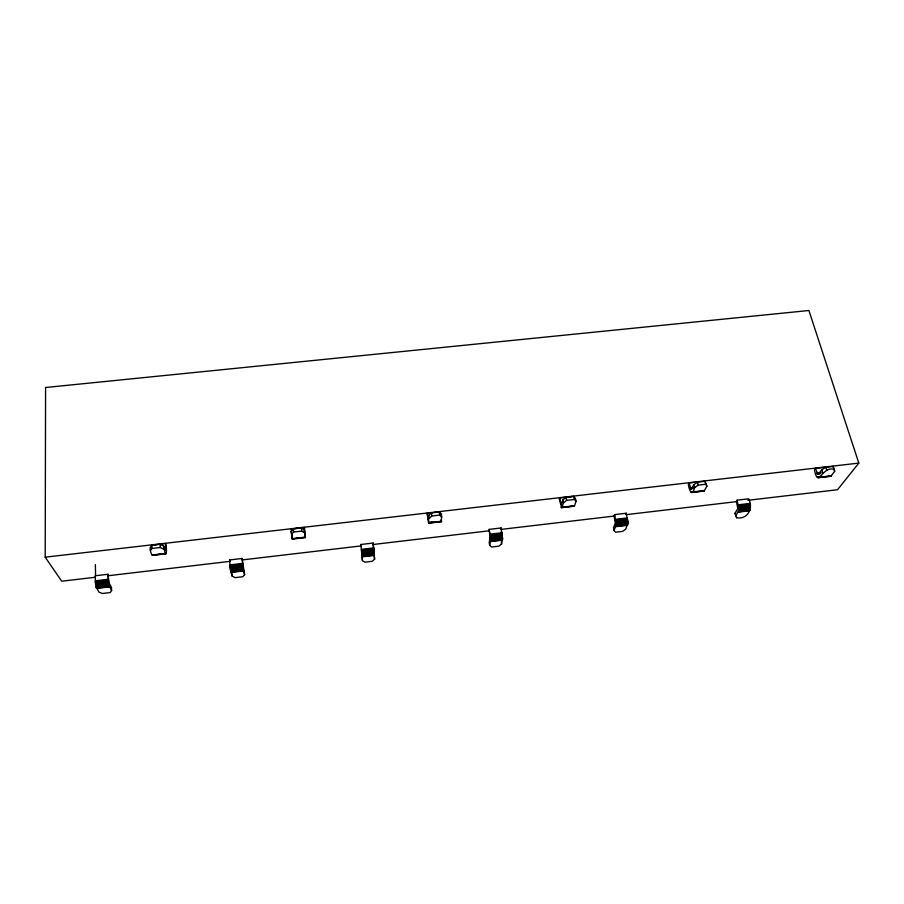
<?xml version="1.0" encoding="UTF-8"?>
<svg xmlns="http://www.w3.org/2000/svg" width="904" height="904" viewBox="0 0 904 904"><rect width="100%" height="100%" fill="white"/><g stroke="black" fill="none" stroke-linecap="round" stroke-linejoin="round"><path stroke-width="1.36" d="M95.327 577.249L61.721 581.216L45.2 557.18L45.584 387.511L808.899 310.501L858.8 463.097L837.533 489.731L747.913 500.307M502.556 538.931L501.155 527.97L489.177 529.382L490.013 537.869L489.2 542.524L489.708 545.428L491.629 547.033L498.861 546.163L501.584 544.005L502.556 538.931L490.578 540.355L489.708 545.428M614.121 530.591L616.155 524.275L614.562 514.613L626.269 513.235L627.873 522.885L625.726 529.202L622.619 531.382L615.545 532.23L614.121 530.591L613.488 527.744L615.319 523.009L614.042 515.856L614.562 514.613M735.766 516.082L738.93 509.698L737.133 500.172L748.58 498.827C753.654 507.426 748.116 519.755 736.703 517.766L735.009 513.28L737.811 508.489L736.342 501.437L737.133 500.172M432.225 512.692L427.163 513.28L428.609 523.156L428.688 515.348L431.355 512.907L439.22 512.003L441.502 513.867L441.389 521.721L440.802 520.026M428.688 515.348L428.304 519.868L427.163 513.28M626.981 521.947L626.935 519.992M152.991 554.514C151.815 557.7 149.567 548.717 150.166 547.621L151.827 545.248L160.098 544.287L163.647 546.061L165.681 550.389L165.568 543.53L160.245 544.151M304.874 532.558L305.01 534.185L304.286 529.767L301.394 527.947L293.325 528.874L291.144 531.292L292.308 539.044L305.382 537.53L304.365 527.484L301.767 527.778M500.884 529.19L501.155 527.97M572.04 496.511L559.689 497.946L559.271 499.29L561.746 507.686L563.508 502.827L562.898 499.799L566.028 497.324L573.712 496.443L575.407 498.353L576.04 501.37L574.435 506.003L573.644 505.856M562.898 499.799L561.361 504.398L559.689 497.946M625.715 514.478L626.269 513.235M697.131 482.047L689.085 482.973L688.362 484.341C688.746 488.454 691.955 498.42 694.667 487.595L698.261 485.109L705.764 484.239L706.905 486.171L704.216 490.872L702.781 490.465M163.647 546.061C166.234 561.904 167.409 549.304 165.568 543.53M706.905 486.171L704.984 481.256L697.481 482.126L693.899 484.623L691.131 489.29L689.085 482.973M111.587 590.515L110.175 592.572L102.423 593.499L98.852 592.03L95.813 586.029L95.146 575.78L107.983 574.277L109.09 583.035L111.508 587.453L111.587 590.515L108.672 584.504L107.983 574.277M150.29 550.83L151.962 548.457L151.827 545.248M827.262 466.995L815.476 468.362L814.459 469.741C818.041 488.996 822.312 465.549 834.076 469.357L834.674 471.334L830.957 476.103L829.409 476.046M834.674 471.334L833.149 466.43L825.827 467.278L821.826 469.797L817.962 474.543L815.476 468.362M244.611 574.65L242.747 576.741L235.164 577.645L232.17 576.13L230.486 570.04L229.582 559.949L242.114 558.48L244.611 574.65L243.052 568.548L242.114 558.48M291.45 534.433L293.63 532.027L301.71 531.089L304.603 532.897L305.371 537.575M374.572 559.158L372.267 561.282L364.866 562.164L362.425 560.604L360.888 544.49L373.137 543.044L374.572 559.158L373.137 543.044M429.14 518.433L431.818 516.003L439.694 515.088L441.977 516.941M563.508 502.827L566.661 500.364L574.345 499.471L576.04 501.37M95.259 581.566L108.13 580.04M229.978 565.633L242.543 564.141M362.425 560.604L361.566 550.061L373.838 548.615M489.177 529.382L490.126 534.863L502.115 533.439M615.76 519.992L627.478 518.613M738.568 505.472L750.026 504.116M95.304 582.323L108.175 580.809M230.045 566.379L242.611 564.898M361.645 550.807L373.928 549.349M490.126 534.863L490.228 535.586L502.228 534.174M615.884 520.715L627.602 519.325M738.704 506.183L750.173 504.827M95.372 583.103L108.243 581.577M230.124 567.147L242.69 565.655M361.736 551.564L374.007 550.107M490.578 540.355L490.318 536.332L502.319 534.908M615.986 521.45L627.715 520.06M738.817 506.907L750.286 505.551M95.451 583.871L108.322 582.346M230.204 567.904L242.769 566.412M361.815 552.31L374.098 550.852M490.397 537.078L502.398 535.654M616.065 522.184L627.794 520.794M738.896 507.63L750.365 506.274M95.553 584.628L108.423 583.103M230.294 568.65L242.86 567.158M361.894 553.045L374.177 551.598M490.465 537.801L502.466 536.388M616.121 522.907L627.851 521.518M738.941 508.342L750.41 506.986M95.677 585.351L108.536 583.826M230.384 569.362L242.95 567.881M361.973 553.756L374.245 552.299M490.522 538.513L502.511 537.089M616.155 523.608L627.873 522.218M738.952 509.042L750.422 507.686M95.813 586.029L108.672 584.504M230.486 570.04L243.052 568.548M362.029 554.434L374.301 552.977M490.556 539.179L502.545 537.756M616.155 524.275L627.873 522.885M738.93 509.698L750.399 508.342M95.948 586.651L108.808 585.125M230.588 570.661L243.142 569.17M362.097 555.056L374.358 553.598M490.578 539.801L502.567 538.377M616.132 524.885L627.851 523.495M738.873 510.308L750.331 508.952M96.106 587.216L108.966 585.679M230.689 571.226L243.244 569.735M362.142 555.61L374.403 554.152M616.087 525.439L627.805 524.049M738.794 510.873L750.241 509.506M96.265 587.702L109.113 586.165M230.791 571.712L243.334 570.221M362.188 556.096L374.437 554.638M490.556 540.841L502.534 539.417M616.019 525.936L627.726 524.546M738.67 511.359L750.117 510.003M96.434 588.097L109.271 586.572M230.882 572.119L243.425 570.627M362.21 556.502L374.471 555.045M490.533 541.259L502.5 539.835M615.929 526.343L627.636 524.953M738.523 511.777L749.958 510.41M96.604 588.414L109.429 586.888M230.972 572.435L243.515 570.944M362.233 556.83L374.482 555.372M490.476 541.575L502.443 540.151M615.816 526.682L627.512 525.292M738.342 512.105L749.778 510.749M107.926 575.758L229.763 561.395M242.374 559.915L361.397 545.88M372.606 544.558L488.838 530.851M501.437 529.36L614.878 515.992M626.076 514.67L736.703 501.618M95.236 580.82L108.096 579.306M229.921 564.898L242.487 563.418M373.747 547.903L361.476 549.349L361.566 550.061M490.002 534.151L502.002 532.738M615.613 519.303L627.331 517.924M738.399 504.794L749.857 503.438M45.2 557.18L858.8 463.097M153.601 544.92L157.59 544.457M291.642 531.518L291.393 528.976L297.879 528.23M434.756 512.398L439.819 511.811L440.203 514.297M151.962 548.457L160.234 547.496L163.782 549.259M690.317 487.798L693.006 487.482M816.933 473.086L820.877 472.634M690.43 488.183L693.119 487.877M817.069 473.47L821.013 473.018M690.566 488.533L693.255 488.216M817.227 473.809L819.849 473.504M690.701 488.827L693.391 488.51M817.397 474.103L820.03 473.798M429.603 522.286L432.146 521.992M561.079 506.974L563.836 506.647M817.272 477.12L819.894 476.815M152.234 554.954L165.613 553.395M292.218 538.637L305.269 537.123M428.812 522.727L441.547 521.235M561.26 507.291L574.548 505.731M692.272 492.013L704.408 490.601M817.589 477.425L831.228 475.82M152.369 555.203L165.737 553.643M292.274 538.897L305.371 537.371M428.778 522.987L441.502 521.495M561.429 507.528L574.435 506.003M691.187 492.397L704.216 490.872M817.905 477.628L830.957 476.103M152.505 555.35L166.076 553.768M428.609 523.156L441.446 521.664M561.587 507.664L574.3 506.172M691.424 492.522L704.001 491.053M818.222 477.741L830.674 476.284M292.308 539.044L292.116 535.36M735.009 513.28L736.703 517.766M231.966 573.125L230.328 566.503M229.582 559.949L229.955 561.135M825.827 467.278L826.742 470.204M821.826 469.797L822.73 472.713M833.149 466.43L833.748 468.419M704.984 481.256L705.764 484.239M697.481 482.126L698.261 485.109M693.899 484.623L694.667 487.595M96.253 584.549L95.96 582.413M573.712 496.443L574.345 499.471M566.028 497.324L566.661 500.364M291.144 531.292L291.969 535.722L291.947 534.852M291.393 528.976L291.63 530.275M501.313 531.575L501.856 534.806M501.234 542.084L501.584 544.005M304.365 527.484L304.569 528.783M439.22 512.003L439.694 515.088M431.355 512.907L431.818 516.003M490.228 535.586L490.318 536.332M304.286 529.767L304.603 532.897M301.394 527.947L301.71 531.089M293.325 528.874L293.63 532.027M232.034 574.13L232.17 576.13M360.888 544.49L360.945 545.688M160.098 544.287L160.234 547.496M95.372 564.627L95.564 575.396"/></g></svg>
